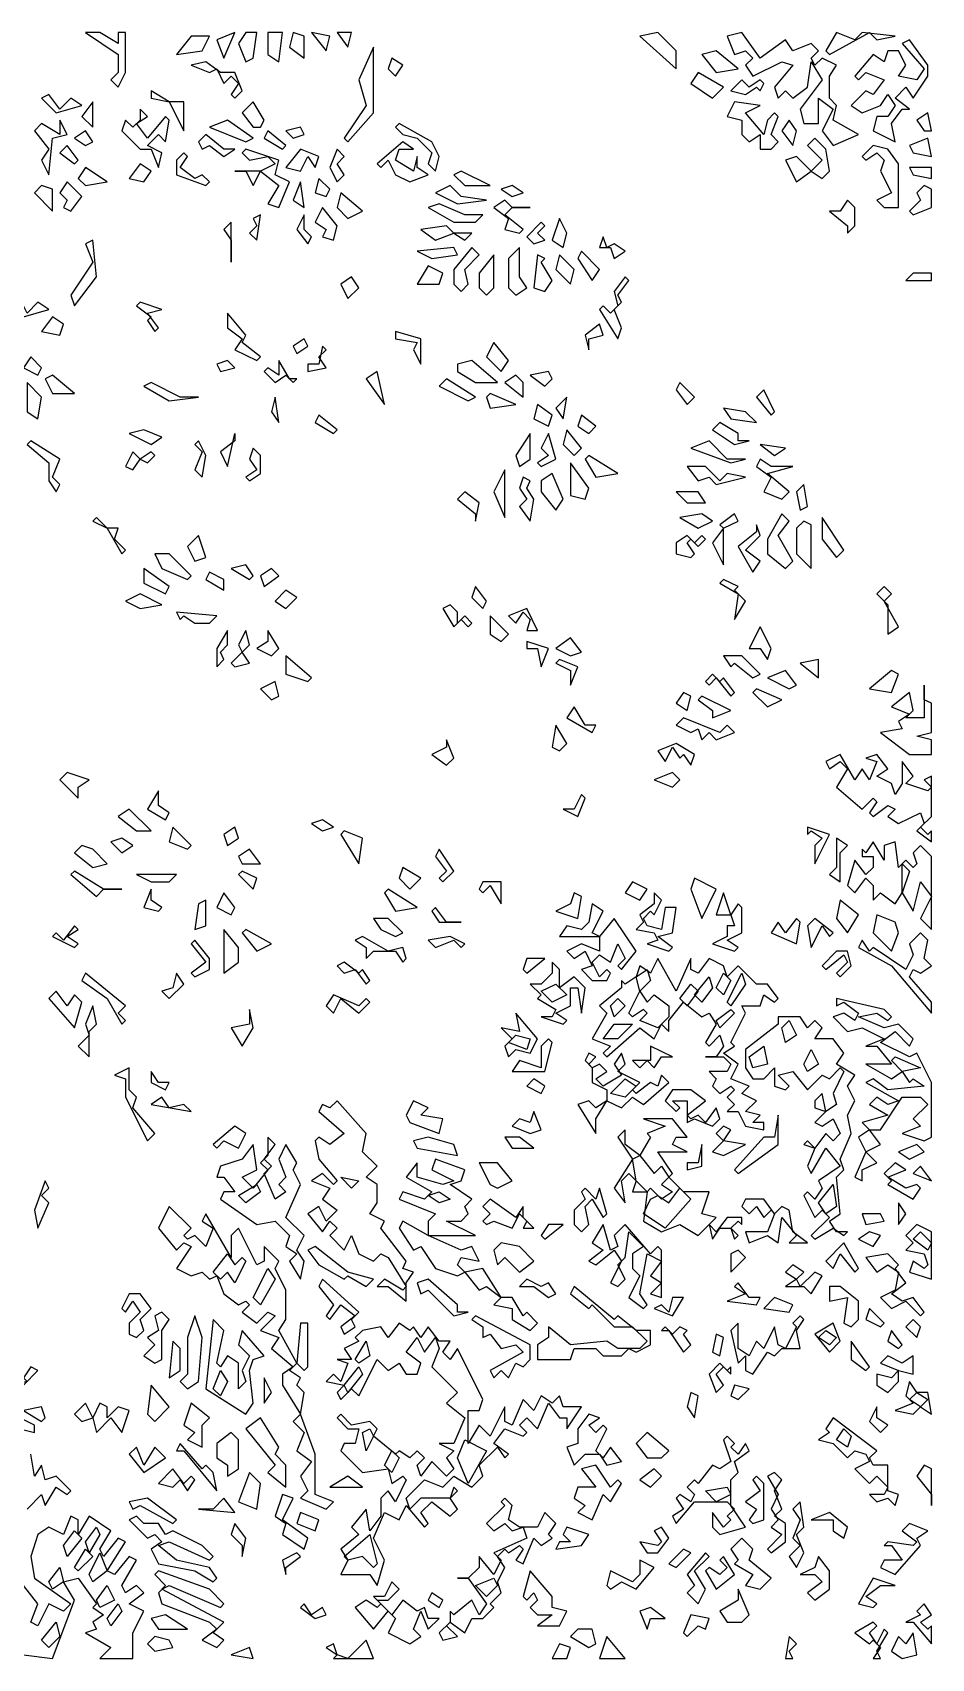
# Model space of a CAD drawing. Extents: x 0 to 446, y 1 to 447.
# Drawn here: x 199.5 to 446, y 1 to 447 of the extents above; entities that cross this region are included whole.
import ezdxf

# ---------------------------------------------------------------- set-up
doc = ezdxf.new("R2010")
doc.units = 0

msp = doc.modelspace()

# ---------------------------------------------------------------- linework, layer by layer
at = {"layer": 'MAHASHANKH_CUT'}
for points in [[(214, 447), (223, 441), (223, 436), (221, 434), (223, 432), (225, 436), (225, 447), (223, 447), (223, 444), (218, 447)], [(248, 446), (243, 446), (239, 441), (246, 442)], [(255, 447), (250, 445), (252, 440)], [(261, 447), (258, 447), (256, 444), (258, 439), (260, 440)], [(264, 447), (264, 441), (267, 439), (268, 447)], [(271, 447), (270, 443), (274, 440), (274, 446)], [(276, 447), (280, 442), (281, 446)], [(283, 447), (286, 443), (287, 447)], [(366, 446), (376, 437), (376, 442), (371, 447)], [(390, 446), (392, 441), (395, 442), (397, 440), (395, 438), (397, 435), (405, 439), (408, 438), (403, 432), (404, 429), (406, 431), (408, 429), (412, 432), (413, 439), (416, 434), (410, 426), (411, 422), (415, 422), (415, 429), (419, 426), (416, 420), (419, 416), (426, 419), (419, 423), (420, 427), (418, 429), (418, 435), (420, 438), (416, 440), (414, 438), (413, 440), (415, 442), (413, 444), (408, 442), (406, 445), (399, 440), (394, 447)], [(417, 442), (418, 441), (429, 447), (431, 445), (436, 446), (427, 447), (425, 445), (420, 447)], [(293, 443), (289, 434), (291, 427), (285, 418), (286, 417), (293, 425)], [(383, 441), (387, 436), (393, 437), (387, 442)], [(440, 445), (438, 444), (444, 437), (442, 434), (437, 435), (439, 438), (437, 442), (434, 442), (433, 439), (430, 441), (425, 435), (426, 434), (428, 436), (433, 434), (430, 430), (428, 431), (424, 427), (427, 425), (432, 427), (434, 430), (436, 427), (434, 424), (431, 424), (430, 420), (436, 417), (435, 422), (438, 426), (440, 426), (436, 429), (439, 432), (441, 429), (445, 435), (445, 438)], [(243, 438), (248, 436), (250, 437), (252, 433), (254, 435), (256, 433), (254, 430), (255, 429), (257, 431), (255, 436), (251, 436), (247, 439)], [(298, 440), (297, 437), (299, 435), (301, 438)], [(382, 436), (380, 433), (386, 429), (389, 432)], [(391, 431), (395, 430), (398, 432), (399, 431), (400, 433), (399, 434), (396, 432), (394, 434)], [(202, 429), (206, 425), (213, 427), (210, 429), (207, 426), (204, 430)], [(232, 431), (232, 429), (237, 428), (241, 420), (241, 428), (237, 428)], [(216, 428), (213, 424), (216, 421)], [(229, 426), (229, 423), (227, 421), (225, 423), (224, 420), (229, 415), (232, 415), (234, 410), (235, 414), (231, 416), (234, 419), (236, 417), (237, 423), (236, 424), (231, 418), (228, 422), (231, 424)], [(260, 428), (257, 425), (260, 421), (262, 421), (263, 423)], [(392, 428), (390, 424), (394, 423), (394, 419), (396, 417), (399, 419), (399, 415), (402, 415), (404, 417), (402, 419), (404, 424), (403, 425), (401, 423), (400, 419), (395, 425), (399, 427)], [(445, 425), (442, 423), (444, 420), (446, 420)], [(207, 423), (207, 419), (202, 422), (200, 420), (204, 415), (202, 412), (204, 408), (205, 418), (209, 419)], [(211, 418), (214, 416), (216, 417), (214, 420)], [(248, 421), (258, 417), (260, 418), (253, 423)], [(264, 420), (263, 418), (268, 415), (269, 416)], [(269, 420), (271, 418), (274, 419), (273, 421)], [(300, 422), (299, 421), (301, 419), (305, 418), (309, 414), (308, 411), (310, 409), (311, 413), (309, 417)], [(407, 423), (405, 420), (408, 416), (409, 420)], [(209, 416), (207, 414), (211, 411), (212, 412)], [(245, 417), (246, 415), (248, 416), (252, 413), (255, 415), (252, 415), (247, 419)], [(258, 415), (257, 414), (259, 412), (264, 413), (266, 411), (262, 409), (255, 409), (258, 409), (260, 405), (262, 409), (267, 405), (264, 400), (267, 399), (270, 406), (266, 408), (267, 412)], [(278, 413), (273, 415), (269, 410), (273, 409), (275, 413), (277, 410)], [(283, 415), (281, 410), (283, 406), (285, 408), (283, 411), (285, 413)], [(294, 411), (295, 410), (297, 412), (299, 408), (303, 406), (308, 408), (305, 410), (305, 413), (304, 409), (299, 412), (300, 415), (304, 415), (301, 417)], [(414, 418), (412, 416), (416, 412), (413, 409), (409, 413), (406, 412), (409, 406), (413, 409), (416, 407), (418, 409), (417, 415)], [(430, 416), (427, 413), (428, 412), (431, 414), (433, 412), (432, 409), (435, 403), (431, 401), (433, 399), (437, 399), (437, 411), (434, 415)], [(440, 416), (441, 414), (446, 413), (445, 418)], [(232, 409), (229, 411), (226, 407), (230, 406)], [(241, 414), (239, 412), (239, 408), (247, 405), (248, 406), (246, 408), (244, 407), (240, 410), (242, 413)], [(209, 406), (207, 403), (209, 401), (208, 399), (210, 398), (213, 402)], [(212, 407), (214, 405), (220, 406), (214, 410)], [(273, 406), (271, 401), (274, 399)], [(278, 407), (277, 403), (280, 402), (281, 404)], [(315, 408), (318, 405), (325, 405), (317, 409)], [(440, 410), (441, 408), (446, 407), (446, 410)], [(202, 405), (200, 403), (205, 398), (205, 404)], [(284, 403), (283, 399), (286, 396), (290, 398)], [(310, 403), (316, 400), (324, 401), (317, 402), (314, 405)], [(328, 404), (331, 402), (334, 403), (331, 405)], [(446, 404), (444, 405), (442, 403), (443, 401), (440, 398), (441, 397), (446, 399)], [(262, 397), (260, 396), (261, 394), (259, 392), (261, 390)], [(274, 397), (272, 393), (275, 389), (276, 391), (274, 393)], [(279, 399), (277, 395), (280, 393), (279, 391), (282, 390), (283, 394)], [(308, 399), (315, 395), (321, 395), (323, 397), (318, 397), (311, 400)], [(326, 399), (330, 396), (329, 393), (333, 392), (334, 393), (329, 397), (331, 399), (336, 399), (331, 399), (329, 401)], [(423, 401), (421, 398), (418, 398), (423, 394), (423, 392), (425, 394), (425, 399)], [(254, 395), (252, 393), (254, 390), (254, 384)], [(306, 393), (310, 390), (315, 392), (318, 390), (320, 392), (315, 392), (313, 394)], [(339, 395), (335, 391), (337, 389), (340, 390), (338, 392), (340, 394)], [(344, 396), (342, 390), (345, 388), (346, 392)], [(216, 390), (214, 389), (216, 384), (210, 375), (211, 372), (217, 380)], [(355, 388), (358, 388), (359, 385), (362, 387), (359, 389), (357, 388), (356, 391)], [(305, 387), (309, 385), (316, 386), (315, 388)], [(320, 388), (315, 382), (315, 378), (317, 376), (319, 378), (318, 382), (322, 386)], [(326, 386), (322, 381), (322, 377), (324, 375), (326, 377)], [(333, 388), (330, 385), (330, 377), (332, 375), (335, 377), (333, 380)], [(338, 386), (337, 377), (340, 376), (342, 379), (339, 384), (340, 385)], [(344, 386), (343, 382), (347, 378), (348, 382)], [(350, 387), (349, 385), (353, 379), (355, 382)], [(287, 380), (284, 378), (286, 374), (289, 377)], [(312, 381), (308, 383), (305, 378), (311, 378)], [(362, 380), (359, 376), (360, 372), (358, 370), (356, 372), (355, 371), (360, 363), (361, 366), (359, 371), (361, 373), (360, 375), (363, 379)], [(439, 379), (446, 379), (446, 381), (441, 381)], [(191, 373), (194, 373), (197, 369), (204, 371), (201, 373), (198, 370), (196, 374)], [(229, 373), (228, 372), (232, 369), (231, 368), (233, 365), (234, 366), (231, 370), (235, 371)], [(208, 367), (205, 369), (202, 365), (207, 364)], [(253, 370), (253, 366), (257, 363), (255, 360), (261, 357), (262, 358), (257, 362), (258, 364)], [(355, 367), (351, 364), (352, 360), (352, 363), (356, 364)], [(274, 363), (271, 361), (272, 359), (275, 361)], [(299, 365), (299, 363), (305, 362), (304, 360), (306, 356), (306, 363)], [(326, 362), (324, 358), (328, 354), (330, 357)], [(199, 358), (197, 355), (201, 353), (202, 355)], [(250, 356), (251, 354), (255, 355), (253, 357)], [(263, 354), (266, 351), (269, 353), (271, 351), (272, 352), (270, 352), (267, 357), (267, 353), (264, 355)], [(279, 361), (278, 356), (275, 356), (275, 354), (280, 355), (278, 358), (280, 360)], [(316, 356), (316, 354), (321, 351), (327, 351), (320, 357)], [(203, 352), (205, 348), (211, 348), (205, 353)], [(294, 354), (291, 352), (296, 345)], [(329, 351), (334, 347), (334, 351), (332, 353)], [(336, 353), (340, 350), (342, 352), (341, 354)], [(198, 351), (198, 343), (201, 341), (202, 347)], [(230, 350), (237, 346), (245, 347), (240, 347), (232, 351)], [(311, 350), (319, 346), (321, 347), (313, 352)], [(324, 347), (325, 344), (332, 345), (325, 348)], [(377, 351), (376, 349), (379, 345), (381, 347)], [(400, 349), (398, 347), (402, 342), (403, 343)], [(266, 347), (265, 343), (267, 340)], [(338, 345), (337, 341), (341, 339), (342, 342)], [(346, 347), (343, 344), (345, 341)], [(389, 344), (391, 341), (398, 340), (395, 343)], [(278, 342), (277, 340), (282, 337), (283, 338)], [(350, 342), (349, 339), (352, 337), (354, 339)], [(386, 338), (392, 334), (396, 335), (393, 335), (393, 337), (388, 340)], [(199, 335), (198, 334), (204, 329), (204, 324), (206, 321), (207, 323), (205, 325), (207, 330)], [(226, 337), (232, 334), (235, 336), (230, 338)], [(245, 335), (244, 334), (246, 332), (244, 327), (246, 325), (247, 331)], [(255, 337), (255, 335), (251, 332), (253, 328)], [(336, 337), (332, 331), (333, 328), (336, 330)], [(341, 337), (339, 333), (341, 331), (338, 329), (339, 328), (343, 330)], [(346, 338), (345, 334), (348, 331), (350, 333)], [(380, 333), (391, 329), (395, 330), (390, 330), (385, 335)], [(225, 328), (227, 327), (229, 330), (231, 329), (233, 331), (232, 332), (229, 330), (227, 332)], [(260, 333), (259, 330), (261, 327), (258, 325), (259, 324), (262, 326), (262, 331)], [(351, 330), (354, 325), (360, 326), (352, 331)], [(399, 334), (403, 331), (406, 333)], [(329, 327), (326, 321), (329, 314)], [(342, 326), (339, 324), (339, 321), (343, 316), (345, 319)], [(347, 329), (347, 320), (351, 319), (352, 322)], [(379, 328), (382, 324), (385, 325), (387, 323), (395, 325), (390, 326), (388, 324), (384, 328)], [(399, 330), (398, 328), (402, 325), (400, 321), (405, 319), (407, 321), (401, 326), (408, 328), (402, 328)], [(334, 325), (333, 322), (335, 319), (333, 317), (336, 313), (337, 319), (335, 322), (336, 324)], [(411, 323), (409, 321), (410, 316), (412, 317)], [(318, 321), (316, 319), (321, 315), (321, 313), (322, 318)], [(376, 321), (379, 318), (384, 318), (382, 321)], [(217, 314), (216, 313), (220, 311), (224, 304), (225, 305), (222, 308), (223, 311), (220, 311)], [(377, 314), (382, 311), (386, 313), (383, 315)], [(392, 315), (388, 312), (389, 311), (386, 307), (389, 301), (389, 311), (393, 313)], [(405, 315), (401, 308), (401, 304), (406, 300), (408, 302), (404, 309), (407, 313)], [(411, 313), (409, 311), (409, 304), (413, 300), (413, 312)], [(416, 314), (416, 308), (420, 303), (422, 305)], [(245, 309), (242, 306), (244, 302), (247, 303)], [(384, 308), (383, 309), (381, 307), (379, 309), (376, 307), (376, 304), (380, 303), (381, 304), (379, 307), (380, 308), (382, 306)], [(398, 312), (398, 310), (393, 306), (397, 299), (399, 302), (395, 305), (399, 309)], [(233, 304), (235, 300), (242, 297), (243, 298), (237, 304)], [(230, 300), (230, 296), (236, 293), (237, 295)], [(248, 299), (247, 297), (252, 294), (252, 297)], [(254, 300), (259, 297), (260, 298), (258, 301)], [(265, 300), (262, 298), (263, 295), (267, 298)], [(321, 295), (320, 292), (323, 289), (324, 291)], [(389, 297), (388, 296), (393, 293), (392, 286), (395, 291), (392, 294), (393, 295)], [(433, 295), (431, 293), (434, 290), (434, 282), (437, 284), (433, 291), (435, 293)], [(225, 291), (229, 289), (235, 290), (229, 293)], [(269, 294), (266, 291), (269, 289), (272, 292)], [(312, 289), (315, 284), (317, 286), (319, 284), (320, 285), (318, 287), (316, 285), (316, 288), (314, 290)], [(239, 288), (240, 286), (241, 287), (244, 285), (248, 285), (250, 287)], [(325, 287), (325, 282), (328, 280), (330, 282)], [(330, 287), (332, 285), (334, 288), (336, 286), (335, 283), (338, 283), (335, 289)], [(253, 283), (250, 278), (250, 273), (252, 275), (251, 277), (253, 279)], [(258, 283), (256, 279), (257, 277), (254, 274), (255, 273), (259, 274), (257, 277), (259, 279)], [(264, 283), (264, 280), (261, 278), (265, 276), (267, 278)], [(343, 278), (347, 276), (350, 277), (347, 281)], [(399, 284), (396, 278), (399, 278), (401, 275), (402, 278)], [(335, 280), (335, 278), (338, 278), (339, 273), (341, 278)], [(269, 276), (269, 271), (275, 269), (276, 270)], [(344, 275), (343, 274), (347, 272), (347, 268), (349, 273)], [(389, 276), (391, 273), (392, 274), (397, 270), (399, 271), (394, 276)], [(410, 274), (415, 270), (415, 275)], [(266, 269), (262, 267), (265, 264), (267, 265)], [(384, 269), (385, 268), (387, 270), (391, 265), (392, 266), (389, 270), (388, 269), (386, 271)], [(401, 270), (407, 267), (409, 268), (406, 272)], [(437, 271), (435, 272), (429, 267), (435, 266)], [(444, 268), (444, 259), (439, 259), (441, 261), (440, 266), (435, 262), (440, 260), (437, 258), (438, 256), (432, 255), (440, 249), (446, 249), (446, 253), (442, 254), (446, 255), (446, 263), (444, 264)], [(378, 266), (376, 263), (379, 261), (380, 265)], [(382, 264), (386, 261), (386, 259), (391, 261), (383, 265)], [(397, 266), (401, 262), (405, 264), (398, 267)], [(348, 262), (346, 259), (353, 255), (354, 257), (351, 257)], [(376, 257), (380, 255), (382, 256), (383, 253), (385, 255), (387, 253), (392, 255), (390, 257), (388, 255), (378, 259)], [(343, 257), (342, 251), (344, 250), (346, 252)], [(313, 253), (313, 251), (309, 249), (313, 246), (315, 248)], [(371, 250), (373, 247), (375, 251), (377, 248), (378, 249), (380, 246), (381, 249), (376, 252)], [(417, 247), (418, 245), (421, 247), (423, 245), (420, 240), (427, 234), (430, 237), (431, 236), (429, 233), (430, 232), (434, 235), (436, 234), (434, 232), (437, 230), (443, 233), (444, 230), (442, 228), (446, 225), (446, 228), (445, 227), (443, 229), (446, 232), (446, 243), (444, 242), (446, 240), (445, 239), (439, 241), (441, 243), (438, 247), (438, 241), (436, 238), (435, 241), (431, 243), (434, 245), (431, 249), (428, 248), (431, 247), (429, 242), (427, 245), (425, 242), (421, 249)], [(209, 244), (207, 242), (212, 237), (212, 240), (215, 242)], [(370, 242), (375, 240), (377, 242), (375, 244)], [(234, 239), (231, 234), (236, 231), (237, 233), (234, 235)], [(351, 237), (350, 238), (348, 234), (345, 234), (349, 232)], [(223, 232), (228, 228), (232, 228), (226, 234)], [(238, 229), (237, 225), (242, 223), (243, 224)], [(255, 229), (252, 227), (253, 224), (256, 226)], [(276, 230), (279, 228), (282, 229), (279, 231)], [(285, 228), (284, 227), (289, 219), (290, 226)], [(412, 229), (412, 227), (413, 228), (416, 226), (414, 224), (414, 219), (418, 227)], [(211, 222), (216, 218), (220, 219), (216, 223), (213, 224)], [(221, 225), (224, 222), (227, 224), (224, 226)], [(256, 221), (257, 219), (262, 219), (259, 223)], [(311, 223), (310, 221), (313, 217), (311, 215), (312, 214), (315, 217)], [(420, 226), (420, 218), (418, 216), (421, 214), (421, 222), (423, 224)], [(427, 223), (427, 221), (430, 221), (430, 218), (428, 216), (425, 220), (423, 213), (425, 211), (428, 215), (430, 213), (430, 209), (432, 211), (436, 208), (438, 211), (441, 206), (443, 214), (446, 210), (443, 204), (446, 201), (446, 221), (443, 224), (441, 222), (442, 219), (441, 218), (439, 220), (437, 218), (436, 225), (433, 224), (433, 220), (430, 225), (428, 222)], [(438, 219), (440, 217), (438, 211)], [(210, 216), (217, 210), (219, 212), (224, 212), (219, 212), (211, 217)], [(228, 216), (232, 214), (237, 214), (239, 216)], [(257, 217), (256, 216), (260, 212), (261, 215)], [(301, 218), (300, 215), (303, 212), (306, 215)], [(381, 215), (380, 212), (383, 204), (387, 212)], [(232, 212), (230, 207), (234, 206), (235, 207), (232, 209)], [(252, 211), (250, 207), (254, 205), (255, 207)], [(296, 211), (299, 206), (305, 207), (297, 212)], [(323, 214), (322, 212), (323, 211), (325, 213), (328, 208), (328, 214)], [(350, 210), (348, 211), (347, 208), (343, 206), (349, 204)], [(364, 214), (362, 211), (366, 209), (368, 212)], [(370, 211), (370, 208), (366, 205), (367, 203), (365, 201), (370, 200), (371, 198), (368, 197), (374, 195), (375, 196), (371, 199), (375, 200), (376, 207), (373, 207), (372, 201), (368, 202), (367, 204), (369, 206), (370, 205), (372, 209)], [(389, 211), (387, 205), (391, 205), (392, 202), (390, 202), (390, 199), (386, 197), (392, 195), (393, 196), (390, 198), (394, 200), (394, 207), (393, 208), (391, 205)], [(247, 209), (245, 208), (244, 201), (247, 202)], [(309, 206), (311, 203), (317, 203), (313, 203), (310, 207)], [(353, 208), (352, 203), (350, 201), (346, 202), (344, 199), (355, 199), (355, 195), (350, 197), (346, 195), (348, 193), (351, 195), (353, 191), (350, 190), (353, 187), (357, 187), (358, 189), (357, 190), (355, 188), (353, 192), (355, 194), (358, 192), (360, 197), (362, 193), (360, 191), (361, 190), (365, 195), (359, 204), (355, 199), (353, 200), (356, 206)], [(421, 209), (420, 204), (423, 200), (426, 205)], [(211, 202), (208, 198), (206, 200), (205, 199), (211, 196), (212, 197), (209, 199), (212, 201)], [(252, 201), (252, 189), (256, 192), (256, 196)], [(257, 200), (261, 195), (265, 197), (258, 201)], [(293, 204), (295, 201), (299, 199), (301, 200), (297, 204)], [(410, 203), (409, 204), (406, 200), (404, 203), (402, 200), (409, 197)], [(414, 204), (412, 202), (413, 196), (416, 202), (418, 199), (419, 200)], [(431, 205), (430, 200), (435, 195), (437, 200), (436, 203)], [(244, 198), (243, 197), (247, 192), (243, 189), (244, 188), (248, 190), (248, 193)], [(288, 198), (291, 196), (291, 193), (293, 195), (299, 195), (301, 192), (302, 193), (301, 196), (297, 195), (290, 199)], [(308, 198), (310, 196), (315, 198), (317, 196), (318, 197), (314, 199)], [(427, 198), (426, 196), (435, 191), (446, 178), (446, 181), (440, 188), (441, 190), (443, 189), (446, 191), (444, 193), (445, 198), (443, 200), (440, 197), (441, 194), (439, 190), (430, 196), (429, 195)], [(283, 191), (285, 189), (288, 190), (291, 186), (292, 187), (290, 190), (289, 189), (285, 192)], [(340, 193), (335, 193), (334, 190), (335, 189)], [(342, 192), (342, 189), (339, 186), (336, 186), (339, 183), (338, 182), (343, 179), (342, 177), (339, 177), (345, 175), (346, 176), (343, 178), (347, 180), (347, 185), (349, 185), (350, 178), (351, 185), (348, 188), (344, 185), (344, 190)], [(361, 187), (361, 185), (355, 180), (357, 178), (353, 171), (358, 169), (356, 167), (357, 166), (366, 174), (370, 171), (372, 175), (374, 173), (374, 176), (378, 181), (383, 177), (385, 178), (387, 175), (384, 170), (385, 169), (388, 172), (389, 169), (387, 166), (384, 166), (389, 166), (391, 164), (390, 162), (385, 162), (387, 160), (386, 158), (388, 156), (391, 158), (392, 157), (390, 155), (392, 153), (390, 151), (393, 151), (395, 147), (400, 146), (400, 148), (397, 148), (399, 150), (395, 151), (398, 154), (394, 156), (396, 158), (391, 160), (393, 164), (389, 167), (392, 169), (391, 170), (395, 178), (394, 180), (399, 180), (400, 183), (403, 181), (404, 182), (401, 186), (398, 186), (393, 191), (390, 188), (389, 191), (385, 193), (382, 189), (380, 190), (380, 193), (376, 184), (371, 193), (369, 189), (366, 191), (365, 188), (362, 186)], [(423, 195), (420, 195), (416, 191), (417, 190), (422, 194), (423, 192), (420, 189), (421, 188), (424, 191)], [(214, 189), (213, 187), (220, 182), (224, 175), (225, 176), (223, 178), (225, 180)], [(239, 189), (238, 185), (235, 184), (237, 182), (241, 186)], [(368, 190), (369, 187), (366, 184), (365, 188)], [(385, 188), (386, 185), (383, 181), (381, 183)], [(389, 189), (391, 187), (389, 183), (387, 185)], [(394, 189), (395, 186), (391, 180), (390, 181)], [(206, 184), (204, 182), (211, 174), (213, 181), (211, 183), (209, 180)], [(280, 180), (282, 178), (284, 182), (289, 178), (292, 181), (291, 182), (289, 180), (282, 183)], [(339, 184), (343, 186), (346, 183), (342, 181)], [(366, 184), (368, 181), (370, 183), (374, 180), (374, 177), (371, 174), (366, 176), (368, 178), (367, 179), (364, 177), (363, 178)], [(380, 186), (382, 184), (379, 180), (377, 182)], [(216, 180), (214, 175), (215, 172), (212, 169), (215, 166), (215, 173), (217, 175)], [(259, 179), (259, 175), (254, 174), (257, 169), (260, 174)], [(360, 182), (362, 180), (359, 177), (358, 180)], [(391, 179), (392, 178), (388, 174), (387, 176)], [(420, 182), (420, 180), (422, 181), (426, 178), (425, 176), (422, 178), (419, 177), (423, 173), (427, 174), (433, 171), (428, 169), (431, 169), (435, 164), (428, 164), (435, 160), (438, 162), (440, 159), (441, 160), (444, 158), (434, 157), (430, 160), (428, 159), (437, 154), (434, 153), (431, 155), (429, 153), (434, 150), (427, 148), (429, 146), (426, 144), (428, 140), (425, 133), (427, 132), (427, 135), (431, 137), (428, 140), (432, 142), (429, 146), (432, 146), (438, 155), (443, 155), (445, 153), (441, 149), (443, 147), (438, 145), (444, 143), (446, 144), (446, 159), (442, 167), (440, 166), (432, 170), (436, 173), (440, 169), (441, 171), (437, 175), (433, 174), (426, 177), (431, 178), (434, 176), (435, 177), (433, 179)], [(332, 178), (333, 173), (328, 174), (331, 171), (329, 169), (330, 166), (332, 168), (336, 167), (338, 171)], [(364, 175), (360, 171), (356, 171), (359, 175)], [(404, 177), (404, 175), (395, 168), (395, 163), (397, 160), (400, 160), (403, 163), (403, 158), (406, 157), (407, 158), (404, 161), (408, 162), (412, 157), (416, 161), (418, 160), (421, 163), (422, 162), (419, 156), (420, 153), (417, 151), (416, 156), (414, 154), (414, 152), (417, 151), (414, 148), (416, 147), (419, 149), (421, 145), (419, 143), (417, 145), (414, 141), (412, 143), (411, 142), (414, 141), (412, 136), (413, 134), (417, 141), (421, 136), (415, 132), (416, 130), (414, 127), (412, 129), (411, 128), (414, 122), (416, 124), (418, 122), (413, 117), (414, 116), (419, 119), (422, 117), (423, 118), (420, 118), (418, 121), (421, 123), (420, 133), (422, 135), (421, 138), (424, 145), (423, 150), (425, 154), (423, 158), (425, 161), (420, 164), (422, 167), (419, 171), (414, 171), (416, 174), (414, 176), (412, 174), (410, 177)], [(407, 176), (409, 172), (406, 170), (405, 174)], [(330, 170), (332, 172), (336, 171), (335, 168)], [(342, 170), (341, 171), (339, 169), (339, 163), (333, 165), (331, 162), (340, 162)], [(349, 153), (354, 145), (354, 149), (357, 154), (361, 152), (364, 155), (367, 153), (374, 159), (372, 161), (371, 158), (369, 159), (365, 156), (364, 157), (366, 159), (360, 162), (362, 164), (361, 167), (359, 164), (361, 161), (356, 158), (354, 160), (357, 162), (355, 164), (353, 163), (352, 164), (354, 166), (352, 167), (351, 165), (353, 163), (353, 159), (357, 157), (357, 154), (354, 152), (352, 154)], [(375, 166), (369, 169), (369, 165), (364, 165), (366, 163), (368, 165), (370, 163), (372, 166)], [(400, 169), (401, 164), (397, 163), (396, 166)], [(413, 168), (415, 164), (412, 162), (411, 164)], [(435, 165), (436, 166), (443, 163), (438, 162)], [(226, 163), (222, 161), (225, 160), (225, 155), (231, 143), (233, 145), (227, 152), (228, 155), (226, 157)], [(232, 162), (232, 159), (236, 157), (237, 159), (234, 159)], [(337, 160), (335, 158), (339, 156), (340, 158)], [(365, 158), (362, 155), (358, 156), (362, 160)], [(373, 154), (376, 151), (377, 152), (375, 154), (379, 154), (379, 148), (381, 149), (386, 147), (388, 149), (387, 152), (384, 148), (382, 150), (380, 149), (379, 150), (384, 154), (380, 157), (375, 157)], [(232, 153), (243, 151), (241, 153), (237, 152), (235, 155)], [(279, 153), (278, 151), (285, 145), (281, 142), (278, 144), (277, 143), (278, 138), (283, 132), (282, 131), (279, 134), (276, 132), (281, 130), (279, 127), (283, 124), (280, 121), (278, 125), (275, 123), (279, 118), (281, 121), (283, 119), (281, 117), (285, 113), (287, 117), (289, 112), (293, 110), (295, 112), (297, 111), (302, 103), (301, 102), (296, 105), (294, 103), (297, 103), (302, 99), (302, 104), (304, 107), (301, 108), (302, 110), (295, 119), (296, 121), (292, 123), (294, 126), (294, 131), (291, 133), (294, 136), (290, 140), (291, 145), (283, 154), (281, 152)], [(304, 154), (302, 150), (303, 148), (311, 145), (312, 149), (306, 150), (308, 152)], [(339, 146), (337, 151), (336, 148), (333, 149), (331, 147), (336, 145)], [(360, 144), (364, 138), (359, 130), (362, 126), (361, 132), (363, 134), (365, 132), (364, 129), (368, 129), (367, 121), (372, 118), (377, 120), (382, 117), (385, 120), (386, 116), (388, 119), (391, 119), (392, 116), (393, 117), (391, 119), (393, 121), (394, 120), (394, 122), (390, 122), (387, 118), (385, 120), (387, 122), (383, 123), (385, 129), (378, 129), (374, 133), (375, 134), (371, 140), (379, 140), (375, 142), (376, 144), (379, 144), (375, 149), (367, 149), (373, 147), (368, 145), (369, 144), (366, 139), (362, 142), (362, 146)], [(404, 150), (403, 144), (400, 144), (392, 135), (393, 134), (404, 142)], [(258, 145), (255, 147), (249, 142), (250, 141), (252, 143), (256, 141)], [(264, 144), (264, 139), (262, 137), (264, 135), (260, 130), (257, 133), (261, 135), (260, 142), (257, 138), (251, 136), (250, 133), (252, 133), (255, 129), (252, 129), (251, 127), (261, 120), (266, 121), (270, 117), (269, 114), (272, 112), (270, 110), (273, 105), (274, 110), (272, 113), (274, 117), (269, 122), (273, 131), (271, 135), (272, 137), (269, 142), (267, 138), (269, 133), (267, 131), (269, 129), (266, 127), (263, 134), (265, 136), (263, 138), (266, 142)], [(304, 143), (305, 141), (316, 139), (315, 142), (308, 144)], [(329, 144), (331, 141), (337, 141), (333, 144)], [(395, 142), (389, 143), (391, 146), (389, 147), (387, 145), (389, 143), (386, 140), (389, 139)], [(364, 138), (366, 139), (370, 134), (372, 136), (374, 133), (372, 131), (375, 129), (372, 127), (369, 130), (368, 129), (365, 132)], [(383, 142), (382, 137), (379, 137), (379, 135), (383, 136)], [(437, 140), (440, 138), (444, 140), (442, 142)], [(305, 137), (302, 133), (309, 129), (307, 127), (301, 129), (300, 127), (310, 123), (308, 121), (308, 117), (301, 121), (300, 119), (304, 113), (306, 114), (310, 108), (316, 106), (318, 107), (322, 102), (324, 103), (328, 100), (326, 98), (331, 97), (331, 94), (336, 91), (338, 93), (335, 96), (334, 95), (331, 100), (328, 100), (323, 108), (318, 107), (316, 109), (317, 111), (322, 110), (320, 114), (317, 113), (308, 117), (321, 117), (313, 121), (317, 121), (319, 123), (318, 125), (320, 127), (314, 131), (317, 132), (318, 135), (310, 138), (309, 135), (315, 132), (312, 131), (305, 133)], [(322, 137), (325, 131), (327, 130), (331, 132), (327, 137)], [(436, 137), (433, 134), (435, 132), (434, 131), (441, 127), (443, 130), (442, 131), (439, 130), (434, 133), (439, 135)], [(441, 134), (446, 132), (443, 136)], [(203, 132), (200, 124), (201, 119), (204, 126), (202, 128), (204, 130)], [(261, 131), (262, 129), (258, 126), (256, 128)], [(284, 133), (289, 132), (287, 130)], [(355, 130), (354, 127), (351, 130), (350, 129), (351, 127), (348, 124), (348, 120), (350, 118), (352, 120), (351, 125), (353, 127), (356, 122), (357, 123)], [(380, 127), (373, 119), (367, 123), (369, 127), (371, 128), (374, 126), (377, 130)], [(419, 131), (420, 125), (417, 123), (415, 126)], [(237, 125), (234, 119), (239, 113), (241, 115), (243, 114), (239, 108), (243, 106), (246, 107), (248, 105), (250, 106), (252, 101), (256, 98), (258, 99), (259, 98), (257, 96), (261, 93), (264, 96), (266, 95), (262, 91), (267, 89), (265, 86), (271, 81), (268, 79), (268, 76), (273, 68), (271, 66), (274, 63), (272, 58), (276, 55), (273, 51), (275, 47), (273, 45), (280, 42), (282, 44), (277, 46), (277, 57), (273, 68), (274, 74), (272, 76), (273, 78), (270, 80), (272, 82), (274, 80), (275, 81), (275, 93), (273, 93), (272, 82), (267, 91), (269, 94), (269, 102), (266, 108), (267, 110), (263, 114), (263, 110), (261, 109), (256, 119), (254, 117), (254, 111), (247, 123), (246, 121), (249, 119), (247, 114), (244, 117), (242, 116), (241, 117), (243, 119)], [(308, 128), (311, 129), (314, 127), (311, 126)], [(323, 125), (325, 123), (323, 121), (324, 120), (326, 121), (331, 119), (333, 123), (335, 121), (334, 119), (337, 119), (334, 122), (334, 125), (332, 122), (325, 127)], [(395, 127), (394, 125), (396, 123), (398, 125), (400, 122), (402, 124), (403, 123), (401, 118), (395, 118), (396, 115), (401, 117), (404, 115), (405, 122), (409, 117), (407, 115), (412, 115), (408, 118), (407, 124), (405, 125), (403, 123), (400, 127)], [(437, 126), (437, 120), (439, 123)], [(427, 123), (428, 120), (433, 121), (432, 123)], [(345, 120), (341, 120), (339, 117), (340, 116)], [(356, 120), (353, 115), (356, 113), (352, 110), (354, 109), (359, 113), (361, 110), (358, 104), (360, 103), (362, 105), (360, 109), (362, 111), (363, 118), (367, 114), (364, 112), (364, 108), (366, 106), (363, 100), (367, 97), (368, 98), (366, 101), (368, 112), (372, 110), (369, 106), (372, 104), (369, 101), (372, 100), (372, 113), (371, 114), (369, 112), (362, 120), (359, 117), (360, 114), (358, 113)], [(426, 116), (430, 114), (432, 117), (429, 118)], [(442, 120), (439, 117), (441, 115), (439, 113), (444, 112), (445, 109), (444, 108), (441, 110), (440, 107), (446, 105), (446, 118)], [(443, 118), (446, 115), (445, 113), (441, 116)], [(253, 112), (255, 109), (257, 111), (258, 110), (255, 104), (253, 107), (251, 105), (249, 107)], [(275, 113), (278, 109), (285, 105), (286, 106), (291, 103), (293, 105), (286, 107), (277, 114)], [(326, 113), (327, 109), (329, 111), (333, 107), (337, 110), (333, 114), (328, 115)], [(393, 113), (391, 112), (391, 107), (395, 111)], [(417, 110), (419, 108), (421, 112), (425, 107), (426, 108), (422, 115)], [(428, 111), (431, 107), (434, 109), (437, 107), (436, 102), (432, 100), (435, 97), (439, 99), (443, 95), (444, 96), (441, 100), (438, 99), (435, 101), (439, 104), (436, 108), (437, 109), (434, 112)], [(264, 108), (266, 105), (262, 98), (260, 100)], [(408, 109), (406, 107), (409, 105), (406, 103), (411, 103), (413, 101), (416, 106), (414, 107), (410, 103), (409, 105), (411, 107)], [(279, 105), (278, 103), (282, 98), (280, 95), (281, 94), (284, 98), (288, 95), (284, 92), (285, 90), (288, 92), (287, 94), (289, 96)], [(305, 104), (306, 101), (308, 102), (315, 95), (319, 96), (316, 96), (316, 98), (308, 105)], [(333, 103), (337, 103), (341, 100), (343, 101), (341, 104), (339, 103), (335, 105)], [(338, 83), (347, 83), (348, 86), (354, 86), (356, 84), (361, 84), (363, 86), (365, 85), (369, 87), (369, 91), (365, 91), (360, 95), (359, 94), (348, 103), (347, 101), (352, 97), (353, 98), (359, 92), (364, 92), (368, 88), (366, 86), (360, 86), (357, 88), (347, 87), (341, 92), (341, 89), (338, 87)], [(390, 99), (398, 98), (399, 100), (396, 100), (393, 104), (392, 103), (395, 101)], [(418, 103), (418, 99), (423, 100), (422, 93), (424, 92), (426, 94), (426, 99), (421, 103)], [(226, 101), (224, 97), (225, 96), (227, 99), (229, 96), (226, 93), (226, 90), (228, 89), (230, 91), (229, 94), (232, 97), (229, 101)], [(378, 100), (375, 100), (374, 96), (372, 98), (370, 97), (375, 95)], [(400, 97), (407, 96), (408, 98), (403, 100)], [(235, 96), (233, 95), (234, 91), (231, 89), (233, 87), (230, 84), (233, 82), (235, 83), (235, 91), (237, 94)], [(244, 95), (242, 89), (242, 79), (240, 77), (242, 75), (245, 77), (246, 89)], [(249, 94), (247, 75), (258, 68), (260, 71), (259, 80), (260, 83), (263, 84), (257, 91), (256, 87), (259, 84), (257, 80), (258, 77), (256, 75), (256, 82), (253, 84), (251, 81), (250, 82), (252, 91)], [(321, 95), (320, 94), (323, 92), (323, 89), (325, 90), (328, 86), (332, 87), (334, 85), (325, 80), (326, 78), (328, 80), (330, 78), (332, 82), (334, 81), (336, 83), (336, 87)], [(411, 94), (410, 95), (408, 93), (409, 92), (406, 86), (404, 87), (403, 92), (400, 86), (398, 88), (396, 84), (393, 86), (393, 93), (391, 91), (393, 82), (395, 84), (395, 80), (397, 79), (401, 85), (403, 84), (405, 86), (410, 86), (409, 91)], [(429, 97), (428, 94), (432, 92), (433, 93)], [(441, 94), (439, 92), (442, 89), (443, 92)], [(350, 70), (345, 70), (344, 73), (342, 71), (339, 73), (337, 69), (334, 72), (331, 65), (329, 66), (329, 70), (325, 62), (322, 65), (319, 60), (319, 69), (322, 69), (323, 72), (316, 86), (314, 83), (312, 85), (314, 88), (311, 88), (308, 92), (306, 89), (304, 92), (303, 91), (300, 93), (297, 89), (295, 92), (290, 91), (288, 89), (289, 88), (285, 86), (287, 83), (283, 83), (286, 82), (284, 77), (282, 79), (280, 77), (285, 76), (283, 74), (284, 72), (287, 75), (289, 73), (294, 83), (297, 80), (300, 82), (302, 79), (305, 79), (306, 82), (302, 85), (305, 89), (307, 85), (310, 89), (311, 86), (309, 81), (316, 74), (313, 71), (318, 67), (315, 60), (311, 60), (315, 58), (313, 56), (315, 53), (313, 51), (309, 55), (306, 51), (305, 54), (307, 56), (305, 58), (303, 56), (300, 58), (299, 57), (293, 62), (294, 64), (292, 66), (287, 65), (284, 68), (283, 67), (286, 64), (289, 64), (288, 60), (285, 60), (284, 58), (290, 52), (297, 53), (298, 49), (301, 51), (302, 50), (299, 44), (297, 47), (295, 45), (295, 40), (292, 36), (291, 42), (287, 37), (289, 35), (284, 31), (286, 28), (284, 24), (292, 24), (294, 21), (296, 28), (293, 34), (296, 41), (300, 39), (302, 43), (307, 37), (308, 38), (306, 41), (309, 44), (314, 40), (316, 42), (314, 45), (316, 47), (315, 48), (314, 45), (306, 45), (303, 42), (302, 45), (307, 50), (312, 48), (315, 51), (320, 48), (323, 51), (322, 54), (327, 59), (329, 56), (330, 57), (326, 60), (329, 64), (334, 62), (335, 63), (333, 65), (335, 67), (338, 64), (341, 71), (344, 67), (346, 67), (346, 64)], [(373, 92), (372, 91), (374, 91), (378, 85), (380, 87), (378, 90), (379, 91), (377, 92), (375, 90)], [(387, 90), (386, 85), (388, 84), (389, 89)], [(419, 93), (414, 90), (418, 85), (421, 88)], [(417, 91), (420, 89), (418, 87), (415, 89)], [(435, 91), (434, 88), (437, 86), (438, 87)], [(191, 87), (190, 83), (192, 79), (191, 75), (193, 73), (192, 69), (196, 64), (200, 63), (200, 65), (194, 68), (193, 74), (194, 75), (197, 73), (197, 76), (201, 80), (199, 81), (197, 78), (198, 77), (194, 76), (192, 79), (196, 82), (194, 84), (195, 85)], [(238, 88), (237, 78), (240, 80), (240, 86)], [(291, 88), (292, 84), (289, 82), (288, 83)], [(424, 88), (424, 83), (428, 80), (429, 81)], [(289, 81), (290, 79), (286, 74), (285, 76)], [(391, 81), (390, 80), (388, 82), (385, 79), (387, 74), (389, 76), (387, 79), (389, 81), (391, 79)], [(441, 84), (438, 82), (434, 84), (432, 82), (437, 80), (435, 78), (431, 79), (431, 76), (434, 74), (437, 77), (437, 80), (441, 79)], [(232, 76), (231, 68), (233, 66), (237, 70)], [(251, 80), (253, 77), (251, 73), (249, 75)], [(263, 78), (263, 71), (265, 74)], [(392, 76), (391, 73), (393, 72), (396, 75)], [(440, 77), (439, 73), (441, 71), (436, 69), (441, 68), (443, 70), (446, 68), (445, 74), (442, 74)], [(380, 74), (379, 70), (381, 67), (382, 73)], [(442, 74), (445, 72), (443, 70), (440, 72)], [(197, 69), (202, 66), (203, 67), (202, 70)], [(211, 68), (213, 66), (216, 67), (217, 63), (221, 67), (224, 63), (226, 69), (223, 70), (220, 67), (220, 70), (218, 71), (216, 67), (214, 71)], [(243, 71), (241, 65), (244, 63), (242, 61), (246, 59), (246, 65), (248, 67)], [(262, 67), (258, 64), (266, 54), (264, 52), (269, 48), (269, 54), (266, 57), (267, 59)], [(352, 68), (349, 64), (349, 60), (346, 59), (348, 54), (351, 57), (355, 57), (357, 54), (361, 55), (358, 59), (356, 56), (354, 58), (357, 64), (356, 65), (354, 63), (352, 65), (355, 67)], [(419, 67), (417, 64), (418, 63), (415, 61), (419, 60), (423, 56), (425, 58), (428, 57), (429, 55), (425, 53), (429, 49), (431, 51), (434, 48), (433, 46), (429, 46), (431, 44), (434, 45), (436, 43), (437, 46), (434, 47), (434, 54), (430, 54), (429, 56), (431, 58)], [(431, 70), (429, 66), (432, 63), (434, 65), (431, 67)], [(254, 63), (250, 60), (250, 56), (253, 54), (253, 51), (256, 53), (256, 61)], [(292, 64), (293, 62), (291, 58), (290, 63)], [(368, 63), (365, 60), (368, 56), (372, 56), (374, 58)], [(422, 64), (424, 62), (423, 59), (420, 61)], [(226, 57), (230, 52), (236, 56), (233, 59), (230, 54), (228, 59)], [(240, 60), (239, 58), (241, 58), (250, 47), (249, 52), (247, 54), (246, 53)], [(298, 58), (300, 56), (298, 52), (296, 54)], [(318, 61), (324, 58), (319, 49), (316, 56)], [(395, 60), (393, 57), (391, 59), (392, 60), (390, 62), (389, 61), (391, 55), (388, 53), (386, 54), (382, 49), (381, 50), (379, 48), (381, 46), (380, 44), (377, 46), (376, 45), (378, 42), (375, 40), (376, 38), (381, 44), (390, 44), (392, 42), (390, 40), (391, 39), (389, 37), (386, 41), (386, 37), (388, 35), (395, 37), (391, 43), (391, 50), (393, 52), (392, 55), (396, 58)], [(350, 53), (354, 48), (349, 48), (348, 45), (351, 43), (349, 41), (353, 39), (356, 46), (358, 44), (361, 49), (360, 50), (358, 48), (354, 54)], [(444, 54), (442, 51), (446, 46), (446, 43), (446, 53)], [(234, 49), (238, 48), (240, 50), (242, 47), (244, 50), (243, 51), (241, 49), (238, 53)], [(259, 52), (256, 44), (261, 42), (262, 49)], [(281, 48), (290, 48), (286, 51)], [(370, 53), (366, 50), (369, 48), (372, 51)], [(398, 51), (397, 50), (399, 47), (395, 44), (398, 42), (396, 39), (397, 38), (400, 39), (400, 49)], [(403, 52), (401, 51), (404, 46), (402, 42), (404, 39), (402, 37), (405, 35), (401, 31), (402, 30), (406, 33), (406, 38), (403, 40), (405, 42), (403, 47), (405, 50)], [(226, 44), (227, 42), (229, 43), (238, 38), (239, 39), (231, 45)], [(255, 41), (252, 45), (249, 42), (245, 42)], [(268, 46), (266, 40), (269, 38), (268, 35), (274, 31), (275, 34), (268, 39), (271, 45)], [(340, 41), (338, 37), (333, 37), (330, 39), (331, 43), (329, 45), (328, 44), (329, 43), (324, 38), (326, 36), (329, 38), (331, 36), (334, 37), (335, 34), (326, 30), (328, 28), (326, 24), (322, 29), (322, 26), (319, 23), (316, 23), (319, 23), (324, 16), (322, 13), (320, 17), (315, 13), (314, 14), (314, 11), (311, 8), (312, 6), (316, 7), (313, 10), (314, 11), (318, 8), (320, 12), (323, 12), (326, 15), (325, 16), (328, 19), (327, 22), (329, 26), (327, 29), (329, 31), (330, 30), (333, 32), (334, 31), (332, 28), (334, 27), (337, 34), (339, 32), (342, 34), (341, 35), (343, 38)], [(384, 47), (390, 48), (391, 46), (387, 44)], [(273, 41), (272, 38), (277, 36), (278, 39)], [(410, 44), (408, 42), (410, 39), (408, 34), (410, 32), (407, 29), (409, 26), (411, 30), (409, 35), (411, 37)], [(413, 39), (419, 39), (419, 36), (422, 34), (423, 37), (418, 41)], [(211, 36), (213, 34), (209, 29), (208, 32)], [(217, 37), (218, 35), (215, 30), (214, 33)], [(226, 39), (231, 34), (233, 35), (235, 33), (232, 31), (234, 27), (244, 25), (249, 22), (250, 23), (248, 26), (239, 28), (234, 32), (237, 33), (248, 28), (249, 29), (246, 32), (238, 36), (236, 35), (234, 38), (230, 38), (228, 40)], [(255, 38), (254, 35), (257, 32), (257, 29), (258, 34)], [(352, 35), (346, 37), (345, 35), (347, 33), (344, 33), (343, 31), (350, 32)], [(372, 37), (370, 36), (372, 33), (371, 32), (366, 33), (368, 30), (371, 30), (374, 34)], [(440, 38), (438, 36), (442, 33), (441, 32), (434, 33), (433, 32), (435, 32), (438, 28), (433, 28), (432, 26), (436, 24), (443, 32), (442, 34), (445, 36)], [(292, 35), (294, 27), (293, 26), (290, 29), (286, 28), (285, 29)], [(394, 34), (391, 31), (393, 28), (392, 27), (397, 24), (395, 21), (399, 20), (402, 23), (396, 28), (397, 31)], [(214, 31), (216, 29), (212, 25), (211, 26)], [(218, 30), (220, 25), (216, 22), (215, 24)], [(272, 30), (268, 28), (269, 24), (269, 26), (273, 29)], [(370, 26), (366, 28), (366, 24), (364, 22), (358, 25), (357, 21), (358, 20), (361, 22), (365, 20)], [(380, 30), (378, 31), (374, 27), (376, 26)], [(384, 30), (379, 24), (381, 21), (379, 19), (382, 16), (384, 20), (381, 25), (385, 29)], [(389, 29), (388, 28), (390, 26), (388, 24), (385, 26), (384, 25), (387, 20), (392, 24)], [(415, 29), (414, 26), (410, 24), (414, 24), (416, 22), (412, 19), (414, 17), (418, 20), (418, 25)], [(207, 26), (208, 22), (205, 20), (204, 22)], [(234, 25), (233, 24), (236, 21), (234, 19), (235, 16), (248, 11), (250, 9), (246, 6), (250, 4), (252, 6), (249, 8), (252, 11), (235, 20), (237, 21), (251, 15), (252, 16), (248, 20)], [(326, 23), (327, 21), (324, 18), (321, 21)], [(336, 25), (334, 18), (335, 17), (337, 19), (338, 17), (336, 15), (338, 13), (342, 13), (338, 10), (344, 10), (346, 14), (342, 15), (342, 18)], [(436, 21), (430, 23), (426, 16), (430, 15), (431, 16), (428, 18), (432, 21)], [(220, 21), (222, 17), (218, 15), (217, 17)], [(288, 15), (293, 9), (297, 14), (299, 12), (297, 8), (303, 5), (306, 7), (304, 9), (306, 14), (308, 9), (311, 12), (308, 12), (307, 15), (305, 14), (301, 17), (298, 13), (294, 17), (297, 17), (300, 20), (298, 22), (296, 18), (293, 18), (295, 16), (294, 15), (291, 17)], [(309, 19), (308, 17), (311, 15), (312, 17)], [(393, 20), (393, 17), (388, 14), (390, 11), (394, 11), (396, 13)], [(223, 16), (224, 14), (221, 10), (220, 12)], [(273, 15), (277, 12), (280, 13), (279, 15), (276, 13), (274, 16)], [(366, 14), (368, 9), (369, 12), (373, 12), (369, 15)], [(444, 16), (442, 14), (443, 13), (439, 11), (441, 11), (446, 5), (446, 10), (445, 9), (443, 11), (446, 13)], [(206, 11), (207, 7), (204, 4), (202, 6)], [(232, 12), (234, 9), (242, 9), (236, 13)], [(347, 7), (352, 4), (354, 5), (353, 9), (349, 9)], [(385, 12), (380, 13), (378, 8), (379, 7), (382, 10), (384, 9)], [(430, 11), (425, 8), (429, 5), (430, 6), (432, 4), (430, 1), (432, 1), (431, 3), (434, 8), (433, 9), (431, 5), (429, 8), (431, 10)], [(231, 5), (233, 3), (238, 4), (237, 6), (233, 7)], [(293, 1), (291, 6), (286, 1), (283, 2), (282, 5), (280, 4), (283, 2), (282, 1)], [(347, 4), (344, 5), (342, 1), (346, 1)], [(357, 7), (355, 1), (362, 1)], [(407, 7), (406, 1), (408, 1), (407, 3), (409, 5)], [(441, 8), (439, 5), (437, 7), (435, 3), (438, 1), (442, 2)], [(254, 2), (260, 1), (259, 4)]]:
    msp.add_lwpolyline(points, close=True, dxfattribs=at)
for points in [[(198, 42), (202, 46), (203, 43), (206, 48), (209, 46), (210, 47), (206, 51), (203, 50), (202, 54), (200, 51), (199, 57)], [(197, 2), (205, 1), (211, 17), (208, 22), (212, 23), (217, 16), (216, 15), (219, 13), (216, 11), (217, 9), (214, 8), (221, 4), (218, 1), (227, 1), (227, 8), (230, 14), (226, 16), (230, 19), (228, 21), (225, 19), (224, 21), (228, 28), (226, 29), (222, 24), (220, 25), (225, 33), (223, 34), (219, 29), (218, 31), (221, 36), (215, 40), (212, 35), (212, 39), (210, 40), (208, 35), (204, 37), (201, 35), (199, 29), (200, 23), (210, 16), (208, 14), (204, 16), (201, 10), (199, 11), (201, 16), (197, 21)]]:
    msp.add_lwpolyline(points, dxfattribs=at)

doc.saveas('drawing.dxf')
